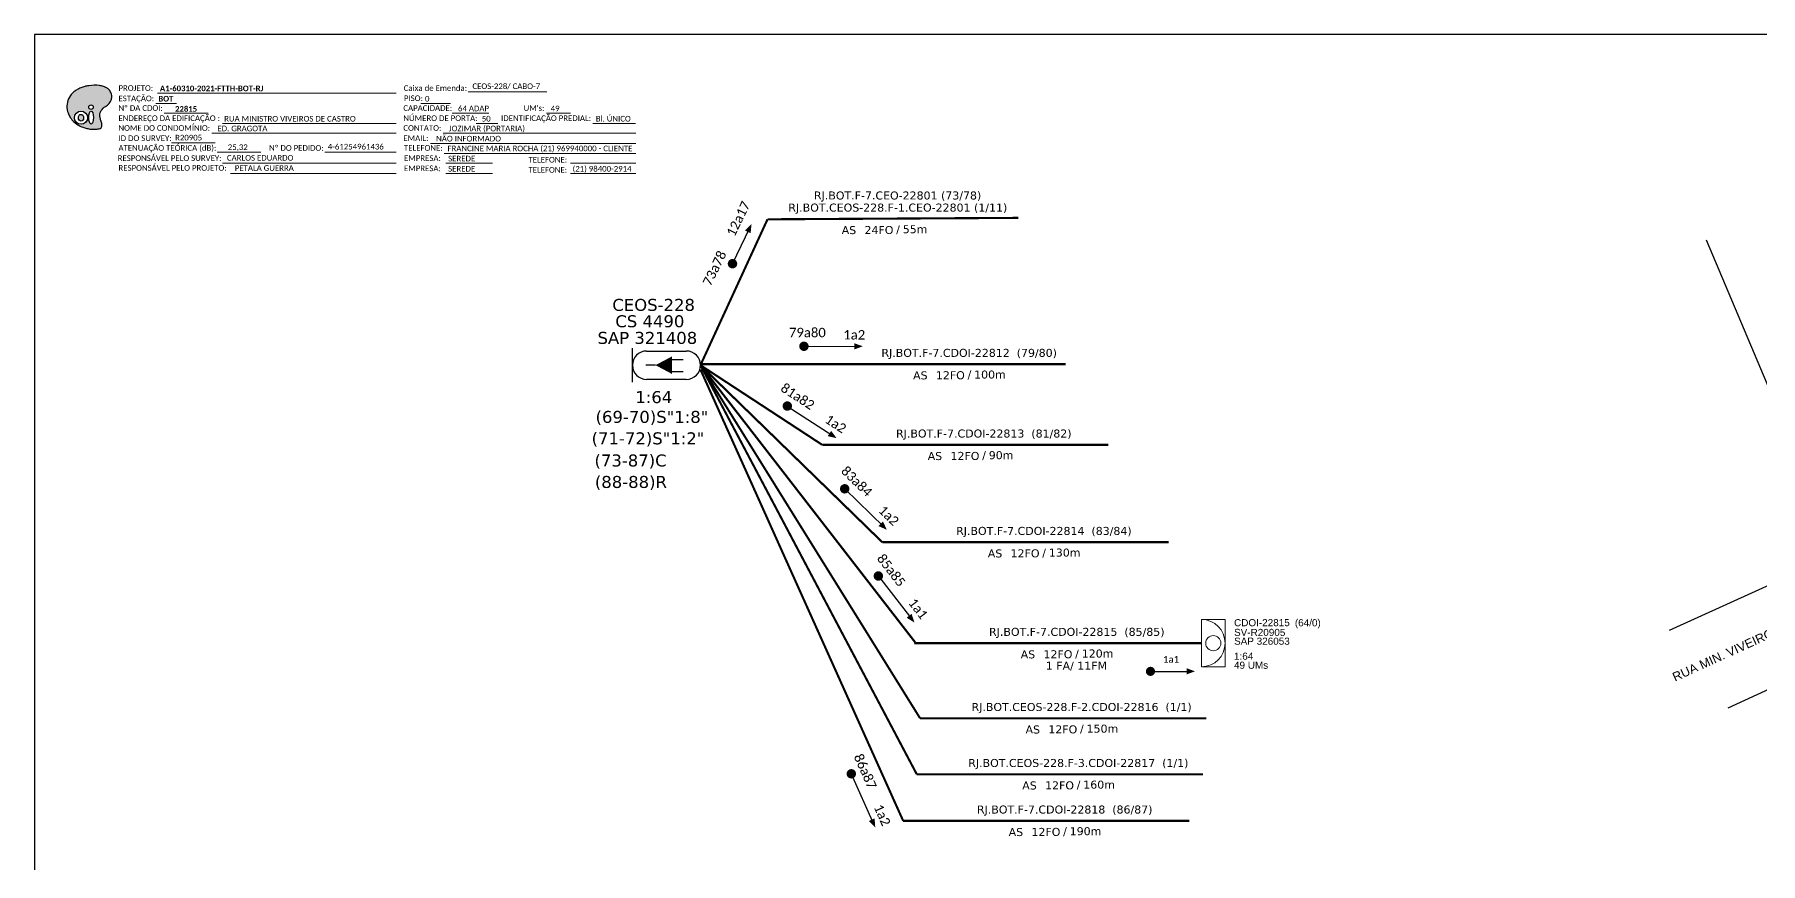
# Model space of a CAD drawing. Extents: x -4 to 837, y 1 to 595.
# Drawn here: x -4 to 545, y 332 to 595 of the extents above; entities that cross this region are included whole.
import ezdxf
from ezdxf.enums import TextEntityAlignment as Align

# ---------------------------------------------------------------- set-up
doc = ezdxf.new("R2010")
doc.units = 0
for name, color, linetype, lineweight in [("20.0-LEGENDA DOS CDO'S", 1, 'Continuous', 0), ('20.1-CDO_INTERIOR', 1, 'Continuous', 0), ('40.1-ETIQUETAS', 1, 'Continuous', 20)]:
    doc.layers.add(name, color=color, linetype=linetype, lineweight=lineweight)
for name, color, linetype in [('20.4-CEOS', 1, 'Continuous'), ('CAP a instalar', 1, 'Continuous'), ('CD a instalar', 1, 'Continuous'), ('LOGRADOURO', 5, 'Continuous'), ('MUB', 251, 'Continuous'), ('SETA', 7, 'Continuous')]:
    doc.layers.add(name, color=color, linetype=linetype)
doc.styles.add('ARIAL', font='arial.ttf')
doc.styles.add('siredit', font='verdana.ttf')
doc.styles.add('WMF-Calibri0', font='calibri.ttf')
doc.styles.add('WMF-Calibri1', font='calibrib.ttf')
doc.linetypes.add('FENCELINE1', pattern='A,0.25,-0.1,[133,ltypeshp.shx,S=0.1,R=0,X=-0.1,Y=0],-0.1,1', length=1.45)

# ---------------------------------------------------------------- blocks, each defined once
blk = doc.blocks.new('OI')
h = blk.add_hatch(color=40)
edge = h.paths.add_edge_path()
edge.add_spline(control_points=[(4.35, -0.67), (3.92, -0.99), (3.26, -1.5), (2.81, -2.59), (2.9, -3.5), (3.06, -4.27), (3.31, -4.85), (3.37, -5.39), (3.4, -5.88), (3.2, -6.4), (2.54, -6.61), (1.65, -6.63), (0.55, -6.67), (-0.56, -6.42), (-1.61, -6.14), (-2.77, -5.61), (-3.92, -4.77), (-4.89, -3.7), (-5.34, -2.65), (-5.6, -1.94), (-5.85, -0.96), (-5.71, 0.47), (-5.1, 2.02), (-4.14, 3.02), (-3.3, 3.61), (-2.37, 4.16), (-1.36, 4.44), (-0.56, 4.7), (0.79, 4.85), (2.24, 4.97), (3.79, 4.57), (4.67, 4.21), (5.44, 3.65), (5.76, 2.99), (6.03, 2.21), (6.01, 1.46), (5.72, 0.64), (5.31, 0.08), (4.88, -0.38), (4.51, -0.55), (4.35, -0.67)], knot_values=[0, 0, 0, 0, 1.60434, 2.417191, 3.427595, 4.282808, 4.776746, 5.304182, 5.888771, 6.258406, 6.858137, 7.79129, 8.986195, 10.124242, 11.187857, 12.242908, 13.953784, 15.414161, 16.515391, 17.349188, 17.675853, 19.552021, 21.515531, 22.568638, 23.63245, 24.621084, 25.782718, 26.745347, 27.142653, 29.870543, 31.004649, 31.921532, 32.709589, 33.801391, 34.042471, 35.192333, 35.971461, 36.628871, 37.254359, 37.836911, 37.836911, 37.836911, 37.836911], degree=3, periodic=0)
h.paths.add_polyline_path([(1.13, -0.87, -1), (-0.04, -0.87, -1)], flags=16)
edge = h.paths.add_edge_path(flags=16)
edge.add_ellipse((0.56, -3.59), major_axis=(-0.02, 1.71), ratio=0.361305, start_angle=0, end_angle=360)
h.paths.add_polyline_path([(-0.36, -3.62, -1), (-3.8, -3.62, -1)], flags=16)
edge = h.paths.add_edge_path(flags=0)
edge.add_ellipse((-2.08, -3.62), major_axis=(0, 0.885), ratio=0.758294, start_angle=0, end_angle=360)
at = {"color": 40}
for centre, radius in [((-2.08, -3.62), 1.72), ((0.54, -0.87), 0.587)]:
    blk.add_circle(centre, radius, dxfattribs=at)
blk.add_ellipse((-2.08, -3.62), major_axis=(0, 0.885), ratio=0.758294, start_param=-3.141592653589792, end_param=3.141592653589792, dxfattribs=at)
blk.add_ellipse((0.56, -3.59), major_axis=(-0.02, 1.71), ratio=0.361305, dxfattribs=at)
at = {"color": 40, "start_tangent": (-0.800898, -0.598801), "end_tangent": (-0.800898, -0.598801)}
blk.add_spline([(4.35, -0.67), (3.2, -1.78), (2.9, -2.54), (2.92, -3.55), (3.12, -4.38), (3.28, -4.85), (3.37, -5.37), (3.35, -5.95), (3.2, -6.29), (2.66, -6.55), (1.73, -6.63), (0.54, -6.62), (-0.58, -6.41), (-1.6, -6.11), (-2.56, -5.67), (-3.95, -4.67), (-4.89, -3.56), (-5.37, -2.56), (-5.64, -1.78), (-5.72, -1.46), (-5.63, 0.42), (-4.84, 2.22), (-4.13, 2.99), (-3.27, 3.62), (-2.4, 4.09), (-1.3, 4.47), (-0.37, 4.72), (0.02, 4.77), (2.75, 4.8), (3.85, 4.53), (4.69, 4.16), (5.31, 3.68), (5.85, 2.73), (5.93, 2.5), (5.94, 1.35), (5.67, 0.62), (5.29, 0.08), (4.84, -0.36), (4.35, -0.67)], degree=3, dxfattribs=at)
blk = doc.blocks.new('ETIQUETA_RS5F')
at = {"layer": '40.1-ETIQUETAS', "color": 0, "style": 'siredit'}
blk.add_text('/', height=1.5, dxfattribs=at).set_placement((1.58, -1.95), align=Align.MIDDLE_RIGHT)
for tag, p in [('ETIQUETA_R_PRIMARIA', (1.21, 4.1)), ('ETIQUETA_R_SECUNDARIA', (1.21, 2.1)), ('F_ATIVAS/F_MORTAS', (1.14, -4.24))]:
    blk.add_attdef(tag, text='', height=1.5, dxfattribs=at).set_placement(p, align=Align.MIDDLE_CENTER)
for tag, p in [('TIPO_CABO', (-6.58, -2.12)), ('CAP_CABO', (0.4, -2.09))]:
    blk.add_attdef(tag, text='', height=1.5, dxfattribs=at).set_placement(p, align=Align.MIDDLE_RIGHT)
blk.add_attdef('METROS', text='', height=1.5, dxfattribs=at).set_placement((2.14, -1.95), align=Align.MIDDLE_LEFT)
for tag, p in [('FUSÃO_1', (0.85, -8.39)), ('FUSÃO_2', (0.85, -10.6)), ('FUSÃO_3', (0.85, -12.93)), ('FUSÃO_4', (0.85, -15.14)), ('FUSÃO_5', (0.85, -17.16))]:
    blk.add_attdef(tag, text='', height=1.5, dxfattribs=at).set_placement(p, align=Align.CENTER)

msp = doc.modelspace()

# ---------------------------------------------------------------- linework, layer by layer
for p, q in [((837.17, 595.26), (-3.83, 595.26)), ((-3.83, 595.26), (-3.83, 1.26))]:
    msp.add_line(p, q)
at = {"color": 7, "lineweight": 0}
for points in [[(134.09, 577.07), (159.22, 577.07)], [(34.76, 573.3), (41.31, 573.3)], [(35.28, 576.58), (111.25, 576.58)], [(119.05, 573.34), (128.53, 573.34)], [(37.42, 570.23), (51.37, 570.23)], [(55.99, 566.99), (111.25, 566.99)], [(129.1, 570.23), (140.71, 570.23)], [(136.68, 566.99), (143.62, 566.99)], [(159.04, 570.23), (166.7, 570.23)], [(173.85, 566.99), (187.41, 566.99)], [(39.74, 560.82), (53.69, 560.82)], [(52.58, 563.88), (111.25, 563.88)], [(122.17, 560.64), (187.44, 560.64)], [(126.21, 563.88), (187.44, 563.88)], [(54.28, 557.85), (68.22, 557.85)], [(88.51, 557.85), (111.27, 557.85)], [(126.46, 557.41), (187.44, 557.41)], [(55.99, 554.29), (111.25, 554.29)], [(58.48, 551.06), (111.25, 551.06)], [(127.07, 554.29), (141.86, 554.29)], [(127.07, 551.06), (141.86, 551.06)], [(166.67, 554.29), (187.44, 554.29)], [(166.67, 551.06), (187.44, 551.06)]]:
    msp.add_lwpolyline(points, dxfattribs=at)
at = {"color": 7, "const_width": 1.5}
for points in [[(217.92, 521.68, 1), (218.56, 523.03, 1)], [(240.23, 496.09, 1), (241.72, 496.09, 1)], [(235.05, 477.49, 1), (236.31, 476.68, 1)], [(253.4, 451.27, 1), (254.48, 450.24, 1)], [(264.18, 423.61, 1), (265.1, 422.43, 1)], [(255.74, 360.78, 1), (256.35, 359.42, 1)]]:
    msp.add_lwpolyline(points, format="xyb", close=True, dxfattribs=at)
at = {"const_width": 1.46}
msp.add_lwpolyline([(350.5, 392.69, 1), (351.95, 392.69, 1)], format="xyb", close=True, dxfattribs=at)
at = {"layer": '20.1-CDO_INTERIOR', "lineweight": 18}
msp.add_lwpolyline([(374.97, 394.14), (374.97, 409.18), (367.45, 409.18), (367.45, 394.14)], close=True, dxfattribs=at)
msp.add_circle((371.21, 401.66), 2.41, dxfattribs=at)
msp.add_arc((367.45, 401.66), 7.52, 270, 90, dxfattribs=at)
at = {"layer": '20.4-CEOS', "color": 5}
for p, q in [((190.9, 494.59), (203.55, 494.59)), ((203.55, 485.57), (190.9, 485.57))]:
    msp.add_line(p, q, dxfattribs=at)
for points in [[(186.4, 484.65), (186.4, 495.52)], [(193.74, 490.08), (190.7, 490.08)], [(198.72, 491.87), (202.56, 491.87)], [(198.72, 488.12), (202.56, 488.12)]]:
    msp.add_lwpolyline(points, dxfattribs=at)
msp.add_lwpolyline([(193.74, 490.08, 0, 5.56, 0), (198.96, 490.08, 5.56, 5.56, 0)], format="xyseb", dxfattribs=at)
for centre, start, end in [((190.9, 490.08), 90, 270), ((203.55, 490.08), 270, 90)]:
    msp.add_arc(centre, 4.51, start, end, dxfattribs=at)
at = {"layer": 'CAP a instalar', "color": 7, "linetype": 'FENCELINE1', "ltscale": 5, "const_width": 0.68}
for points in [[(208.05, 490.08), (229.38, 536.48)], [(229.38, 536.48), (309.18, 536.94)], [(324.2, 490.42), (207.85, 490.42)], [(208.05, 490.08), (265.9, 433.77)], [(208.05, 490.08), (246.79, 464.74)], [(208.05, 488.67), (272.54, 345.15)], [(337.86, 464.74), (246.79, 464.74)], [(356.98, 433.77), (265.9, 433.77)], [(363.62, 345.15), (272.54, 345.15)]]:
    msp.add_lwpolyline(points, dxfattribs=at)
at = {"layer": 'CAP a instalar', "linetype": 'FENCELINE1', "ltscale": 5, "const_width": 0.68}
for points in [[(208.05, 490.08), (276.34, 401.95)], [(367.45, 401.66), (276.38, 401.66), (276.34, 401.95)]]:
    msp.add_lwpolyline(points, dxfattribs=at)
at = {"layer": 'CAP a instalar', "color": 1, "linetype": 'FENCELINE1', "ltscale": 5.3, "const_width": 0.68}
msp.add_lwpolyline([(272.54, 345.15), (272.54, 345.15)], dxfattribs=at)
at = {"layer": 'CD a instalar', "color": 8, "linetype": 'FENCELINE1', "ltscale": 5, "const_width": 0.68}
for points in [[(208.05, 490.08), (276.87, 359.96)], [(208.05, 490.08), (277.92, 377.77)], [(368.99, 377.77), (277.92, 377.77)], [(367.94, 359.96), (276.87, 359.96)]]:
    msp.add_lwpolyline(points, dxfattribs=at)
at = {"layer": 'MUB'}
for points in [[(555.45, 465.08), (528.16, 529.8)], [(516.38, 405.77), (562, 426.52), (567.37, 429.27), (569.5, 431.19), (570.07, 433.58), (570.17, 435.65), (570.03, 438.16), (570.03, 438.16)], [(535.04, 381.13), (586.43, 404.69)]]:
    msp.add_lwpolyline(points, dxfattribs=at)
at = {"layer": 'SETA', "color": 7}
for points in [[(218.24, 522.35), (223.73, 533.78)], [(240.97, 496.09), (258.39, 496.07)], [(235.68, 477.08), (250.27, 467.57)], [(253.94, 450.76), (266.43, 438.62)], [(264.64, 423.02), (275.3, 409.25)], [(256.04, 360.1), (263.12, 344.18)]]:
    msp.add_lwpolyline(points, dxfattribs=at)
at = {"layer": 'SETA'}
msp.add_lwpolyline([(351.22, 392.69), (363.74, 392.69)], dxfattribs=at)
at = {"layer": 'SETA', "color": 7}
for points in [[(222.21, 532.92), (224.29, 534.97), (224.01, 532.06)], [(256.96, 497.07), (259.71, 496.09), (256.97, 495.08)], [(249.62, 469.19), (251.38, 466.87), (248.54, 467.51)], [(266.1, 440.33), (267.38, 437.71), (264.71, 438.89)], [(275.21, 410.99), (276.12, 408.21), (273.64, 409.76)], [(263.45, 345.9), (263.67, 342.99), (261.63, 345.08)]]:
    msp.add_solid(points, dxfattribs=at)
at = {"layer": 'SETA'}
msp.add_solid([(362.73, 393.68), (365.4, 392.71), (362.73, 391.73)], dxfattribs=at)

# ---------------------------------------------------------------- block references
at = {"color": 7, "xscale": 1.213923925163967, "yscale": 1.213923925163967, "zscale": 1.213923925163967, "rotation": 0.1532896023949059}
msp.add_blockref('OI', (13.47, 573.2), dxfattribs=at)
at = {"layer": '40.1-ETIQUETAS', "color": 7}
ref = msp.add_blockref('ETIQUETA_RS5F', (268.82, 536.64), dxfattribs=dict(at, xscale=1.697513081148105, yscale=1.697513081148105, zscale=1.697513081148105))
ref.add_attrib('ETIQUETA_R_PRIMARIA', 'RJ.BOT.F-7.CEO-22801 (73/78)', dxfattribs={"color": 0, "height": 2.5463, "style": 'siredit'}).set_placement((270.77, 544.06), align=Align.MIDDLE_CENTER)
ref.add_attrib('ETIQUETA_R_SECUNDARIA', 'RJ.BOT.CEOS-228.F-1.CEO-22801 (1/11)', dxfattribs={"color": 0, "height": 2.5463, "style": 'siredit'}).set_placement((270.83, 540.21), align=Align.MIDDLE_CENTER)
ref.add_attrib('TIPO_CABO', 'AS', dxfattribs={"color": 0, "height": 2.546, "style": 'siredit'}).set_placement((257.59, 533.05), align=Align.MIDDLE_RIGHT)
ref.add_attrib('CAP_CABO', '24FO', dxfattribs={"color": 0, "height": 2.546, "style": 'siredit'}).set_placement((269.44, 533.08), align=Align.MIDDLE_RIGHT)
ref.add_attrib('METROS', '55m', dxfattribs={"color": 0, "height": 2.546, "style": 'siredit'}).set_placement((272.4, 533.32), align=Align.MIDDLE_LEFT)
at = {"layer": 'CAP a instalar', "color": 7, "linetype": 'FENCELINE1', "ltscale": 5.3}
ref = msp.add_blockref('ETIQUETA_RS5F', (291.53, 490.43), dxfattribs=dict(at, xscale=1.697513081149428, yscale=1.697513081149428, zscale=1.697513081149428))
ref.add_attrib('ETIQUETA_R_SECUNDARIA', 'RJ.BOT.F-7.CDOI-22812  (79/80)', dxfattribs={"layer": '40.1-ETIQUETAS', "color": 0, "height": 2.5463, "style": 'siredit'}).set_placement((293.54, 494), align=Align.MIDDLE_CENTER)
ref.add_attrib('TIPO_CABO', 'AS', dxfattribs={"layer": '40.1-ETIQUETAS', "color": 0, "height": 2.546, "style": 'siredit'}).set_placement((280.3, 486.84), align=Align.MIDDLE_RIGHT)
ref.add_attrib('CAP_CABO', '12FO', dxfattribs={"layer": '40.1-ETIQUETAS', "color": 0, "height": 2.546, "style": 'siredit'}).set_placement((292.15, 486.88), align=Align.MIDDLE_RIGHT)
ref.add_attrib('METROS', '100m', dxfattribs={"layer": '40.1-ETIQUETAS', "color": 0, "height": 2.546, "style": 'siredit'}).set_placement((295.11, 487.11), align=Align.MIDDLE_LEFT)
ref = msp.add_blockref('ETIQUETA_RS5F', (296.18, 464.77), dxfattribs=dict(at, xscale=1.697513081149428, yscale=1.697513081149428, zscale=1.697513081149428))
ref.add_attrib('ETIQUETA_R_SECUNDARIA', 'RJ.BOT.F-7.CDOI-22813  (81/82)', dxfattribs={"layer": '40.1-ETIQUETAS', "color": 0, "height": 2.5463, "style": 'siredit'}).set_placement((298.19, 468.34), align=Align.MIDDLE_CENTER)
ref.add_attrib('TIPO_CABO', 'AS', dxfattribs={"layer": '40.1-ETIQUETAS', "color": 0, "height": 2.546, "style": 'siredit'}).set_placement((284.95, 461.18), align=Align.MIDDLE_RIGHT)
ref.add_attrib('CAP_CABO', '12FO', dxfattribs={"layer": '40.1-ETIQUETAS', "color": 0, "height": 2.546, "style": 'siredit'}).set_placement((296.81, 461.21), align=Align.MIDDLE_RIGHT)
ref.add_attrib('METROS', '90m', dxfattribs={"layer": '40.1-ETIQUETAS', "color": 0, "height": 2.546, "style": 'siredit'}).set_placement((299.77, 461.45), align=Align.MIDDLE_LEFT)
ref = msp.add_blockref('ETIQUETA_RS5F', (315.3, 433.79), dxfattribs=dict(at, xscale=1.697513081149428, yscale=1.697513081149428, zscale=1.697513081149428))
ref.add_attrib('ETIQUETA_R_SECUNDARIA', 'RJ.BOT.F-7.CDOI-22814  (83/84)', dxfattribs={"layer": '40.1-ETIQUETAS', "color": 0, "height": 2.5463, "style": 'siredit'}).set_placement((317.31, 437.36), align=Align.MIDDLE_CENTER)
ref.add_attrib('TIPO_CABO', 'AS', dxfattribs={"layer": '40.1-ETIQUETAS', "color": 0, "height": 2.546, "style": 'siredit'}).set_placement((304.07, 430.2), align=Align.MIDDLE_RIGHT)
ref.add_attrib('CAP_CABO', '12FO', dxfattribs={"layer": '40.1-ETIQUETAS', "color": 0, "height": 2.546, "style": 'siredit'}).set_placement((315.92, 430.24), align=Align.MIDDLE_RIGHT)
ref.add_attrib('METROS', '130m', dxfattribs={"layer": '40.1-ETIQUETAS', "color": 0, "height": 2.546, "style": 'siredit'}).set_placement((318.88, 430.47), align=Align.MIDDLE_LEFT)
at = {"layer": 'CAP a instalar', "color": 1, "linetype": 'FENCELINE1', "ltscale": 5.3}
ref = msp.add_blockref('ETIQUETA_RS5F', (325.77, 401.68), dxfattribs=dict(at, xscale=1.697513081149428, yscale=1.697513081149428, zscale=1.697513081149428))
ref.add_attrib('ETIQUETA_R_SECUNDARIA', 'RJ.BOT.F-7.CDOI-22815  (85/85)', dxfattribs={"layer": '40.1-ETIQUETAS', "color": 0, "height": 2.5463, "style": 'siredit'}).set_placement((327.78, 405.26), align=Align.MIDDLE_CENTER)
ref.add_attrib('TIPO_CABO', 'AS', dxfattribs={"layer": '40.1-ETIQUETAS', "color": 0, "height": 2.546, "style": 'siredit'}).set_placement((314.54, 398.09), align=Align.MIDDLE_RIGHT)
ref.add_attrib('CAP_CABO', '12FO', dxfattribs={"layer": '40.1-ETIQUETAS', "color": 0, "height": 2.546, "style": 'siredit'}).set_placement((326.39, 398.13), align=Align.MIDDLE_RIGHT)
ref.add_attrib('METROS', '120m', dxfattribs={"layer": '40.1-ETIQUETAS', "color": 0, "height": 2.546, "style": 'siredit'}).set_placement((329.36, 398.37), align=Align.MIDDLE_LEFT)
ref.add_attrib('F_ATIVAS/F_MORTAS', '1 FA/ 11FM', dxfattribs={"layer": '40.1-ETIQUETAS', "color": 0, "height": 2.546, "style": 'siredit'}).set_placement((327.66, 394.48), align=Align.MIDDLE_CENTER)
at = {"layer": 'CAP a instalar', "color": 7, "linetype": 'FENCELINE1', "ltscale": 5.3}
ref = msp.add_blockref('ETIQUETA_RS5F', (321.94, 345.17), dxfattribs=dict(at, xscale=1.697513081149428, yscale=1.697513081149428, zscale=1.697513081149428))
ref.add_attrib('ETIQUETA_R_SECUNDARIA', 'RJ.BOT.F-7.CDOI-22818  (86/87)', dxfattribs={"layer": '40.1-ETIQUETAS', "color": 0, "height": 2.5463, "style": 'siredit'}).set_placement((323.94, 348.74), align=Align.MIDDLE_CENTER)
ref.add_attrib('TIPO_CABO', 'AS', dxfattribs={"layer": '40.1-ETIQUETAS', "color": 0, "height": 2.546, "style": 'siredit'}).set_placement((310.71, 341.58), align=Align.MIDDLE_RIGHT)
ref.add_attrib('CAP_CABO', '12FO', dxfattribs={"layer": '40.1-ETIQUETAS', "color": 0, "height": 2.546, "style": 'siredit'}).set_placement((322.56, 341.62), align=Align.MIDDLE_RIGHT)
ref.add_attrib('METROS', '190m', dxfattribs={"layer": '40.1-ETIQUETAS', "color": 0, "height": 2.546, "style": 'siredit'}).set_placement((325.52, 341.85), align=Align.MIDDLE_LEFT)
at = {"layer": 'CD a instalar', "color": 8, "linetype": 'FENCELINE1', "ltscale": 5}
ref = msp.add_blockref('ETIQUETA_RS5F', (327.31, 377.79), dxfattribs=dict(at, xscale=1.697513081149428, yscale=1.697513081149428, zscale=1.697513081149428))
ref.add_attrib('ETIQUETA_R_SECUNDARIA', 'RJ.BOT.CEOS-228.F-2.CDOI-22816  (1/1)', dxfattribs={"layer": '40.1-ETIQUETAS', "color": 0, "height": 2.5463, "style": 'siredit'}).set_placement((329.32, 381.36), align=Align.MIDDLE_CENTER)
ref.add_attrib('TIPO_CABO', 'AS', dxfattribs={"layer": '40.1-ETIQUETAS', "color": 0, "height": 2.546, "style": 'siredit'}).set_placement((316.08, 374.2), align=Align.MIDDLE_RIGHT)
ref.add_attrib('CAP_CABO', '12FO', dxfattribs={"layer": '40.1-ETIQUETAS', "color": 0, "height": 2.546, "style": 'siredit'}).set_placement((327.93, 374.24), align=Align.MIDDLE_RIGHT)
ref.add_attrib('METROS', '150m', dxfattribs={"layer": '40.1-ETIQUETAS', "color": 0, "height": 2.546, "style": 'siredit'}).set_placement((330.9, 374.47), align=Align.MIDDLE_LEFT)
ref = msp.add_blockref('ETIQUETA_RS5F', (326.26, 359.98), dxfattribs=dict(at, xscale=1.697513081149428, yscale=1.697513081149428, zscale=1.697513081149428))
ref.add_attrib('ETIQUETA_R_SECUNDARIA', 'RJ.BOT.CEOS-228.F-3.CDOI-22817  (1/1)', dxfattribs={"layer": '40.1-ETIQUETAS', "color": 0, "height": 2.5463, "style": 'siredit'}).set_placement((328.27, 363.55), align=Align.MIDDLE_CENTER)
ref.add_attrib('TIPO_CABO', 'AS', dxfattribs={"layer": '40.1-ETIQUETAS', "color": 0, "height": 2.546, "style": 'siredit'}).set_placement((315.03, 356.39), align=Align.MIDDLE_RIGHT)
ref.add_attrib('CAP_CABO', '12FO', dxfattribs={"layer": '40.1-ETIQUETAS', "color": 0, "height": 2.546, "style": 'siredit'}).set_placement((326.89, 356.43), align=Align.MIDDLE_RIGHT)
ref.add_attrib('METROS', '160m', dxfattribs={"layer": '40.1-ETIQUETAS', "color": 0, "height": 2.546, "style": 'siredit'}).set_placement((329.85, 356.66), align=Align.MIDDLE_LEFT)

# ---------------------------------------------------------------- texts
at = {"color": 7, "lineweight": 0, "style": 'WMF-Calibri0'}
for s, height, p in [('PROJETO:', 1.793, (22.88, 577.33)), ('Caixa de Emenda:', 1.7927, (113.63, 577.33)), ('ESTAÇÃO:', 1.793, (22.88, 574.05)), ('Nº DA CDOI:', 1.7927, (22.88, 570.98)), ('CAPACIDADE:', 1.7927, (113.52, 570.98)), ('PISO:', 1.793, (113.7, 574.09)), ("UM's:", 1.793, (151.77, 570.98)), ('ENDEREÇO DA EDIFICAÇÃO :', 1.7927, (22.88, 567.74)), ('NOME DO CONDOMÍNIO:', 1.7927, (22.88, 564.63)), ('CONTATO:', 1.793, (113.52, 564.63)), ('NÚMERO DE PORTA:', 1.7927, (113.52, 567.74)), ('IDENTIFICAÇÃO PREDIAL:', 1.7927, (144.61, 567.74)), ('ATENUAÇÃO TEÓRICA (dB):', 1.7927, (22.88, 558.28)), ('ID DO SURVEY:', 1.7927, (22.88, 561.39)), ('Nº DO PEDIDO:', 1.7927, (70.8, 558.28)), ('EMAIL:', 1.793, (113.52, 561.39)), ('RESPONSÁVEL PELO SURVEY:', 1.7927, (22.63, 555.04)), ('TELEFONE:', 1.793, (113.71, 558.28)), ('EMPRESA:', 1.793, (113.71, 555.04)), ('TELEFONE:', 1.793, (153.31, 554.54)), ('RESPONSÁVEL PELO PROJETO:', 1.7927, (22.88, 551.93)), ('EMPRESA:', 1.793, (113.71, 551.8)), ('TELEFONE:', 1.793, (153.31, 551.3))]:
    msp.add_text(s, height=height, dxfattribs=at).set_placement(p)
at = {"color": 7}
for s, height, style, p in [('A1-60310-2021-FTTH-BOT-RJ', 1.7927, 'WMF-Calibri1', (36.07, 577.23)), ('CEOS-228/ CABO-7', 1.7927, 'WMF-Calibri0', (135.49, 577.91)), ('BOT', 1.793, 'WMF-Calibri1', (35.56, 573.95)), ('0', 1.79, 'WMF-Calibri0', (120.4, 573.94)), (' 64 ADAP', 1.793, 'WMF-Calibri0', (130.27, 570.85)), ('49', 1.793, 'WMF-Calibri0', (160.39, 570.83)), ('ED. GRAGOTA', 1.7927, 'WMF-Calibri0', (54.36, 564.48)), ('RUA MINISTRO VIVEIROS DE CASTRO', 1.7927, 'WMF-Calibri0', (56.5, 567.58)), ('JOZIMAR (PORTARIA)', 1.7927, 'WMF-Calibri0', (127.99, 564.48)), ('50', 1.793, 'WMF-Calibri0', (138.46, 567.59)), ('Bl. ÚNICO', 1.793, 'WMF-Calibri0', (174.74, 567.59)), ('R20905', 1.793, 'WMF-Calibri0', (40.9, 561.56)), ('25,32', 1.793, 'WMF-Calibri0', (57.65, 558.52)), ('4-61254961436', 1.7927, 'WMF-Calibri0', (89.45, 558.69)), ('NÃO INFORMADO', 1.7927, 'WMF-Calibri0', (123.95, 561.24)), ('FRANCINE MARIA ROCHA (21) 969940000 - CLIENTE', 1.7927, 'WMF-Calibri0', (127.57, 558.14)), ('CARLOS EDUARDO', 1.7927, 'WMF-Calibri0', (57.39, 555.13)), ('SEREDE', 1.793, 'WMF-Calibri0', (127.77, 554.89)), ('PETALA GUERRA', 1.7927, 'WMF-Calibri0', (59.88, 551.9)), ('SEREDE', 1.793, 'WMF-Calibri0', (127.77, 551.66)), ('(21) 98400-2914', 1.7927, 'WMF-Calibri0', (167.37, 551.66))]:
    msp.add_text(s, height=height, dxfattribs=dict(at, style=style)).set_placement(p)
at = {"color": 7, "style": 'WMF-Calibri1'}
msp.add_text('22815', height=1.793, dxfattribs=at).set_placement((44.39, 570.69), align=Align.CENTER)
at = {"color": 5, "char_height": 2.9958, "width": 221.1526, "attachment_point": 5}
for s, insert, rotation in [('{\\fCalibri|b0|i0|c0|p34;\\C256;12a17}', (220.1, 536.64), 64.0368), ('{\\fCalibri|b0|i0|c0|p34;\\C256;73a78}', (212.53, 520.93), 64.0368), ('{\\fCalibri|b0|i0|c0|p34;\\C256;79a80}', (242.07, 500.45), 359.8702), ('{\\fCalibri|b0|i0|c0|p34;\\C256;1a2}', (256.97, 499.73), 359.8702), ('{\\fCalibri|b0|i0|c0|p34;\\C256;81a82}', (238.98, 480.14), 326.8382), ('{\\fCalibri|b0|i0|c0|p34;\\C256;1a2}', (251.07, 471.41), 326.8382), ('{\\fCalibri|b0|i0|c0|p34;\\C256;83a84}', (257.77, 453.12), 315.7473), ('{\\fCalibri|b0|i0|c0|p34;\\C256;1a2}', (267.95, 442.23), 315.7473), ('{\\fCalibri|b0|i0|c0|p34;\\C256;85a85}', (268.76, 424.83), 307.6549), ('{\\fCalibri|b0|i0|c0|p34;\\C256;1a1}', (277.31, 412.61), 307.6549), ('{\\fCalibri|b0|i0|c0|p34;\\C256;86a87}', (260.48, 360.87), 293.8912), ('{\\fCalibri|b0|i0|c0|p34;\\C256;1a2}', (265.88, 346.97), 293.8912)]:
    msp.add_mtext(s, dxfattribs=dict(at, insert=insert, rotation=rotation))
at = {"insert": (357.77, 396.51), "char_height": 2.183, "width": 36.9058, "attachment_point": 5}
msp.add_mtext('{\\fCalibri|b0|i0|c0|p34;\\C7;1a1}', dxfattribs=at)
at = {"layer": "20.0-LEGENDA DOS CDO'S", "color": 1, "style": 'ARIAL'}
for s, rotation, p in [('CDOI-22815', 0.118, (377.82, 407.03)), ('SAP 326053', 359.9724, (377.82, 401.16)), ('SV-R20905', 359.9724, (377.82, 403.95)), ('49 UMs', 359.9724, (377.8, 393.52)), ('1:64', 359.9724, (377.8, 396.38))]:
    msp.add_text(s, height=2.26, rotation=rotation, dxfattribs=at).set_placement(p)
msp.add_text('(64/0)', height=2.26, rotation=359.9724, dxfattribs=at).set_placement((401.29, 407.02), align=Align.CENTER)
at = {"layer": '20.4-CEOS', "color": 5, "linetype": 'ByBlock', "style": 'siredit'}
for s, height, p in [('CEOS-228', 3.818, (193.15, 511.17)), ('CS 4490', 3.818, (191.94, 505.96)), ('SAP 321408', 3.818, (191.15, 500.67)), ('1:64', 3.818, (193.19, 481.84)), ('(69-70)S"1:8"', 3.8181, (192.61, 475.54)), ('(73-87)C', 3.818, (185.81, 461.68)), ('(88-88)R', 3.818, (185.92, 454.85))]:
    msp.add_text(s, height=height, dxfattribs=at).set_placement(p, align=Align.TOP_CENTER)
msp.add_text('(71-72)S"1:2"', height=3.8181, dxfattribs=at).set_placement((173.41, 464.9))
at = {"layer": 'LOGRADOURO', "style": 'ARIAL'}
msp.add_text('RUA MIN. VIVEIROS DE CASTRO', height=2.8245, rotation=24.444, dxfattribs=at).set_placement((518.11, 389.41))

doc.saveas('drawing.dxf')
